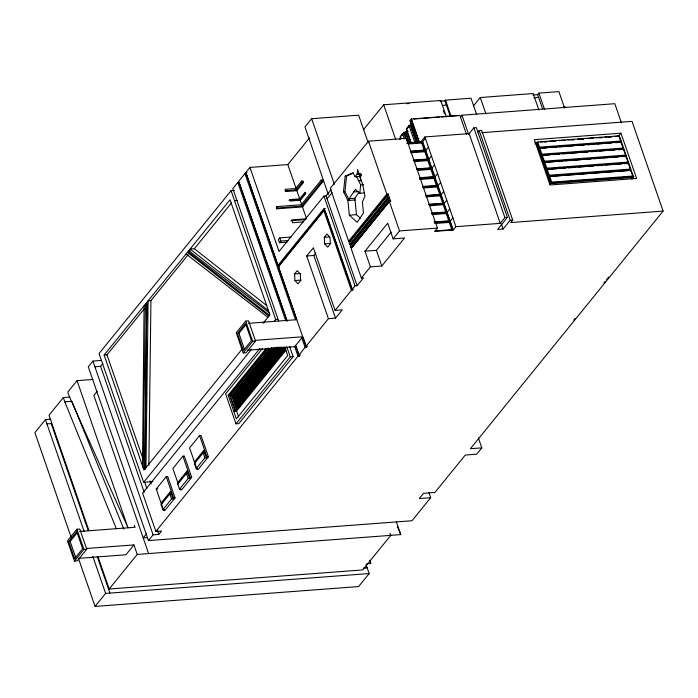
<?xml version="1.0" encoding="UTF-8"?>
<svg xmlns="http://www.w3.org/2000/svg" width="698" height="698" viewBox="0 0 698 698"><rect width="100%" height="100%" fill="white"/><g stroke="black" fill="none" stroke-linecap="round" stroke-linejoin="round"><path stroke-width="1.05" d="M142.488 465.871L144.085 305.768M144.966 468.916L146.763 302.47M145.969 467.677L148.098 300.829L150.942 300.611L188.233 254.622M148.849 465.278L150.942 300.611M144.652 467.904L146.85 304.014L145.42 304.119L143.23 468.009L144.652 467.904L145.149 469.326M359.549 175.268L360.883 173.619L360.438 180.005L362.471 183.373L365.002 196.033L362.41 202.062L363.457 212.986L357.175 222.296L349.332 215.202L347.936 200.527L343.495 191.723L345.196 176.097L353.083 172.746L355.108 176.76L357.106 174.291L357.577 169.57L359.549 175.268L361.686 175.111M364.531 192.927L359.784 193.285L355.465 189.385L349.192 198.686L349.358 200.413L344.917 191.61L346.618 175.983L353.52 173.052M359.784 193.285L360.692 184.909L356.53 176.646M161.151 504.689L161.762 502.246L170.443 491.54L172.982 498.861L171.56 498.974L162.878 509.68L161.151 504.689L169.832 493.983L170.443 491.54M177.798 484.159L178.418 481.716L187.099 471.01L189.629 478.331L188.207 478.444L179.526 489.141L177.798 484.159L186.479 473.453L187.099 471.01M194.489 463.577L195.108 461.134L203.79 450.428L206.32 457.748L204.898 457.853L196.217 468.559L194.489 463.577L203.17 452.871L203.79 450.428M360.377 218.212L356.451 214.661L354.889 198.258L358.877 192.351M50.858 419.219L45.44 419.629L34.9 432.62L71.222 537.512M69.774 397.092L63.317 397.581L49.008 415.231L88.908 530.454M77.05 380.646L67.776 392.084L69.259 396.351L128.004 527.81L77.05 380.646L92.956 379.45M101.603 360.421L92.921 361.075L88.28 366.808L148.456 540.584L411.995 520.743L430.692 497.683L428.921 492.561M234.319 190.458L231.082 190.702L99.046 353.528L143.64 482.327L152.967 481.62M296.432 318.777L246.141 173.523L244.937 173.619L238.716 181.288L287.175 321.237L239.021 182.3L237.817 182.396L232.809 188.573L278.633 320.914M325.251 208.44L279.183 265.257L277.979 265.345L245.836 172.511L249.954 167.433L287.82 164.58L309.537 137.803M242.546 348.581L143.971 470.147L104.115 355.055L230.043 199.768L269.899 314.859L263.102 323.244M268.896 316.098L187.396 252.353L188.826 252.248L190.161 250.599M104.115 355.055L106.969 354.846L144.224 308.891M268.416 310.584L190.074 249.064L194.341 248.741L231.605 202.786M94.893 366.773L100.591 366.345L102.815 363.606M368.23 142.846L358.641 115.179L311.631 118.721L304.956 126.949L328.383 194.594M97.17 391.386L93.872 395.461L148.622 553.566M285.639 189.289L284.967 190.109L285.465 191.531L296.859 190.676L303.534 182.44L303.037 181.018L301.615 181.122L295.603 188.539L285.639 189.289L286.128 190.711L285.465 191.531M276.975 206.582L276.312 207.402L276.836 208.824L302.47 206.896L323.139 181.41L322.651 179.988L321.228 180.093L301.222 204.758L276.975 206.582L277.499 208.004L276.836 208.824M303.534 182.44L302.112 182.553L296.1 189.961L295.603 188.539M301.108 198.738L289.714 199.593L289.042 200.413L300.445 199.558L305.785 192.971M289.714 199.593L290.202 201.015L300.175 200.265L305.523 193.678L305.026 192.255L299.686 198.843L296.859 190.676M363.353 129.863L383.682 104.787L440.717 100.495L446.397 116.906M323.139 181.41L321.717 181.515L301.719 206.18L301.222 204.758M291.336 237.032L279.741 237.905L278.397 239.554L279.497 242.712L287.035 242.145M279.497 242.712L280.832 241.072L288.213 240.513M331.122 189.699L326.062 195.946L323.959 196.103L279.06 251.472L249.954 167.433M421.051 141.659L424.873 136.948L469.169 133.615L473.846 127.847L476.359 127.655L507.429 217.392L504.916 217.584L500.239 223.351L455.942 226.684L453.272 229.982L434.758 231.37L437.428 228.08L406.349 138.344L368.483 141.188L330.285 188.303L348.607 241.229L350.038 241.124L388.236 194.009L388.725 195.431L387.303 195.536L349.105 242.642L349.681 244.309L351.103 244.204L389.301 197.098L389.868 198.721L388.446 198.825L350.239 245.932L350.728 247.345L352.15 247.232L390.356 200.125L390.801 201.425L389.379 201.53L351.173 248.636L361.355 278.04L363.457 277.883L357.132 285.683L355.029 285.84L352.08 289.478L324.055 208.536L277.979 265.345M327.048 198.79L332.108 192.552M278.476 266.776L323.881 210.779L325.076 210.691L352.612 290.211L351.417 290.298L335.084 310.436L313.385 247.764L306.701 255.992L328.409 318.672L306.012 346.295L278.476 266.776L279.671 266.68M355.108 176.76L359.383 176.437L360.718 174.788M76.911 529.232L67.453 540.898L74.442 561.079L77.295 560.86L86.753 549.204L79.764 529.023L76.911 529.232L83.9 549.413L74.442 561.079M245.696 321.097L236.238 332.763L243.227 352.944L246.071 352.726L255.538 341.06L248.549 320.888L245.696 321.097L252.685 341.278L243.227 352.944M76.056 558.54L74.634 558.644L68.709 541.552L77.452 530.777M237.495 333.417L245.504 323.532L251.428 340.624L243.419 350.509L237.495 333.417L238.917 333.304L246.263 324.247M466.534 134.531L459.895 115.362L411.392 119.009L409.944 120.798L417.631 142.994M410.415 120.588L411.558 119.166M417.692 142.174L410.363 121.016L411.331 119.829L419.123 142.069M68.709 541.552L70.14 541.447L77.478 532.382M416.296 142.418L410.407 125.422L408.984 125.527L406.349 128.772L411.201 142.776M405.765 138.736L403.985 133.588L402.554 133.693L400.085 136.747L400.8 138.806M402.161 134.731L404.081 132.358L405.503 132.254L407.423 129.88M407.283 128.415L410.485 124.462L416.767 142.628M408.295 127.498L410.642 124.61M401.394 136.075L404.264 132.541L405.337 132.454L405.835 133.885M399.736 139.364L401.018 137.785M407.135 130.613L405.974 132.044L406.472 133.466L408.208 131.32M407.274 130.77L405.904 132.463L409.403 142.558M294.565 273.974L297.235 270.676L300.28 273.965L300.646 280.544L297.976 283.842L294.931 280.552L294.565 273.974L300.664 273.511M324.291 237.32L326.961 234.022L330.006 237.311L330.372 243.89L327.702 247.188L324.657 243.899L324.291 237.32L329.377 236.936M306.701 255.992L313.83 255.459L315.828 252.99M440.159 101.184L440.717 100.495M441.11 101.114L444.931 100.826L445.499 100.137L471.002 98.217L476.673 114.612M74.634 558.644L82.643 548.759L76.728 531.667M143.64 482.327L251.734 349.026M274.314 321.185L275.684 319.501L277.752 319.344M421.705 143.011L422.369 142.191L425.091 150.044L424.428 150.864L421.705 143.011L408.286 144.024M407.257 142.828L422.691 141.668L425.361 138.37M259.822 348.52L142.593 493.085L155.872 531.431L161.57 531.004L158.795 534.424L153.098 534.851L148.456 540.584M348.607 241.229L386.814 194.123L388.236 194.009M262.256 348.703L225.62 393.881L235.985 423.817L238.829 423.599L293.116 356.661L289.661 346.688M349.681 244.309L387.879 197.202L389.301 197.098M428.424 147.199L425.754 150.498L410.319 151.658M424.829 151.736L425.501 150.908L428.293 158.97L427.621 159.798L424.829 151.736L411.262 152.757M285.081 347.979L287.707 355.552L236.369 418.861L228.176 395.208L265.825 348.791M228.176 395.208L229.607 395.103L267.247 348.677M285.971 347.595L235.252 410.145L230.139 395.382L268.521 348.049M350.728 247.345L388.926 200.23L390.356 200.125M269.969 348.162L231.701 395.347L232.094 396.473L233.516 396.368M156.239 489.028L166.246 476.673L167.677 476.568L175.076 497.936L165.06 510.282L163.637 510.395L156.239 489.028L157.661 488.914M179.526 489.141L180.948 489.036L180.285 489.865L181.707 489.752L191.723 477.406L184.324 456.038L182.902 456.143L172.886 468.498L178.165 483.758M199.593 435.561L189.577 447.907L196.976 469.274L198.398 469.169L208.414 456.815L201.015 435.447L199.593 435.561L206.992 456.928L206.32 457.748M232.094 396.473L271.723 347.604M272.901 348.232L232.609 397.921L232.233 396.83L271.845 347.979M252.65 372.776L254.7 370.245M256.061 368.561L257.431 366.878M460.601 116.871L461.954 115.205L614.807 103.697L621.447 122.865M273.721 347.744L232.722 398.296L233.115 399.431L274.794 348.032M243.593 386.02L245.644 383.499M247.013 381.806L248.375 380.122M275.597 347.552L233.245 399.78L233.629 400.888L235.052 400.783M414.342 161.613L427.865 160.601L428.537 159.772L431.303 167.773L416.741 168.872M431.477 156.029L428.808 159.327L413.373 160.488M235.226 398.479L236.587 396.796M237.957 395.112L239.327 393.428M241.377 390.897L242.738 389.214M268.023 358.039L269.384 356.355M271.435 353.825L272.805 352.141M274.174 350.457L275.536 348.764M233.629 400.888L277.35 346.976M277.472 347.334L233.751 401.254L234.135 402.38L235.566 402.275M473.419 105.974L480.276 97.519L533.167 93.532L538.847 109.935M258.967 371.301L260.328 369.617M262.378 367.087L263.748 365.403M265.109 363.719L266.479 362.035M234.135 402.38L278.546 347.613M279.357 347.098L234.249 402.72L234.65 403.88L280.439 347.412M253.33 380.366L254.691 378.682M281.233 346.897L234.764 404.203L235.156 405.346L236.587 405.241M244.274 393.663L245.644 391.979M277.08 353.205L278.45 351.522M235.156 405.346L282.315 347.203M282.428 347.499L235.261 405.669L235.671 406.855L284.208 347.002M268.023 366.476L269.384 364.792M271.435 362.262L272.805 360.578M284.304 347.264L235.758 407.135L236.177 408.356L285.412 347.639M262.387 375.559L263.757 373.866M236.264 408.609L284.819 348.738M434.54 164.868L431.87 168.157L417.465 169.239M417.378 170.425L430.945 169.405L431.608 168.576L434.4 176.629L419.795 177.728M285.822 348.712L235.174 411.174L229.607 395.103M253.33 388.856L254.7 387.163M370.42 266.863L364.993 251.193L387.695 223.194L393.122 238.864L404.517 238.009L381.815 265.999L370.42 266.863L361.355 278.04M238.742 407.309L240.112 405.617M265.415 374.416L266.776 372.732M268.826 370.202L270.196 368.518M271.566 366.825L273.616 364.304M233.743 411.279L236.596 411.07L285.875 350.291M98.156 557.161L109.185 589.007L137.227 554.43L133.929 544.902L125.91 554.779L78.56 558.348M163.637 510.395L164.3 509.566L162.878 509.68M172.982 498.861L173.645 498.04L175.076 497.936M189.629 478.331L190.301 477.511L191.723 477.406M196.976 469.274L197.639 468.454L196.217 468.559M437.594 173.697L434.924 176.987L419.489 178.147M433.912 178.383L434.584 177.554L437.271 185.336L436.608 186.157L433.912 178.383L419.524 179.465M146.501 533.83L143.195 537.905L147.54 537.573M364.993 251.193L376.397 250.338L391.081 232.216M235.985 423.817L290.263 356.879L293.116 356.661M477.842 132.131L479.133 130.543L481.646 130.352L512.725 220.088L510.718 222.557L663.1 211.084L632.022 121.347L481.803 132.664M78.7 559.107L95.076 606.405L105.616 593.413L369.155 573.564L366.11 564.778M155.872 531.431L297.994 356.172L299.425 356.067L300.315 354.959L298.892 355.073L295.594 345.545M298.892 355.073L305.113 347.395L306.535 347.29L307.434 346.182L306.012 346.295M393.122 238.864L399.561 230.933L437.428 228.08M352.612 290.211L353.284 289.382L352.08 289.478M437.123 186.968L437.786 186.148L440.639 194.376L439.967 195.196L437.123 186.968L423.416 187.998M440.656 182.527L437.986 185.825L422.552 186.985M328.409 318.672L335.529 318.131L342.212 309.903L335.084 310.436M443.71 191.357L441.04 194.655L425.606 195.815M426.487 196.845L440.168 195.815L440.839 194.986L443.675 203.197L428.938 204.305M443.186 204.706L443.858 203.886L446.65 211.974L445.987 212.794L443.186 204.706L429.593 205.736M446.772 200.186L444.103 203.484L428.668 204.645M532.897 94.972L537.652 94.614L538.873 93.104L558.897 91.595L564.577 107.998M449.826 209.025L447.156 212.314L431.722 213.475M432.655 214.565L446.24 213.544L446.912 212.716L449.713 220.795L434.034 221.981M434.697 223.5L449.285 222.4L449.948 221.58L452.732 229.607L435.02 230.942M452.889 217.855L450.219 221.144L434.784 222.304M535.008 143.997L536.343 142.357L550.643 183.644L633.269 177.423L626.315 157.347M537.678 141.991L537.015 142.811L538.804 147.985L620.435 141.842L621.107 141.013L619.309 135.84L537.678 141.991L539.467 147.165L538.804 147.985M539.807 148.142L539.135 148.971L541.229 155.017L622.878 148.866L623.55 148.046L621.456 141.999L539.807 148.142L541.901 154.197L541.229 155.017M542.233 155.165L541.569 155.994L543.663 162.041L625.312 155.898L625.984 155.069L623.881 149.023L542.233 155.165L544.327 161.221L543.663 162.041M544.719 162.224L544.047 163.053L546.124 169.029L627.694 162.887L628.366 162.067L626.289 156.09L544.719 162.224L546.787 168.201L546.124 169.029M507.429 217.392L497.665 229.441L503.11 229.031L510.203 220.28L512.725 220.088M547.153 169.256L546.49 170.076L548.558 176.044L630.12 169.911L630.791 169.082L628.724 163.114L547.153 169.256L549.221 175.224L548.558 176.044M549.745 176.385L549.073 177.213L551.062 182.946L632.397 176.83L633.069 176.001L631.079 170.26L549.745 176.385L551.734 182.126L551.062 182.946M549.98 184.49L551.307 182.815L633.941 176.62L631.934 179.089M618.271 136.459L620.941 133.17L636.62 178.461L550.015 184.979L534.336 139.687L620.941 133.17M618.646 136.668L619.309 135.84M620.784 142.82L621.456 141.999M623.218 149.843L623.881 149.023M625.626 156.91L626.289 156.09M628.052 163.943L628.724 163.114M630.416 171.089L631.079 170.26M573.791 320.12L575.161 318.436M603.901 282.987L605.271 281.303M606.641 279.61L608.691 277.08M369.155 573.564L358.615 586.564L95.076 606.405M663.1 211.084L470.417 448.701L481.812 447.846L478.366 437.882M481.812 447.846L476.647 454.206L465.252 455.061L434.924 492.465L423.529 493.32L419.297 498.538L430.692 497.683M406.873 103.697L409.019 103.531M533.883 97.816L538.638 97.458M442.593 105.389L446.415 105.101M563.286 106.951L565.354 106.794M413.687 119.009L421.138 118.451M423.258 118.285L439.216 117.09M441.345 116.924L448.788 116.365M450.917 116.208L458.359 115.65M410.363 121.016L411.794 120.911M406.89 143.352L422.369 142.191M410.642 151.134L425.091 150.044M540.697 142.026L547.215 141.537M549.387 141.371L555.913 140.883M559.177 140.638L564.612 140.228M567.875 139.984L574.393 139.487M577.656 139.242L584.182 138.754M586.355 138.588L592.881 138.099M596.136 137.855L601.571 137.445M604.834 137.201L611.361 136.703M614.624 136.459L618.969 136.136M410.878 152.007L425.501 150.908M534.912 142.741L538.158 142.497M544.649 142.008L546.822 141.842M553.313 141.354L555.477 141.188M563.059 140.621L565.223 140.455M571.714 139.966L573.878 139.801M581.46 139.234L583.624 139.068M590.124 138.579L593.37 138.335M599.861 137.846L602.025 137.689M608.525 137.201L611.771 136.956M539.467 147.165L621.107 141.013M538.481 148.517L547.18 147.863M550.434 147.618L556.96 147.13M559.133 146.964L565.659 146.475M568.922 146.222L574.358 145.812M577.621 145.568L584.139 145.079M587.402 144.835L593.928 144.346M597.183 144.093L602.618 143.692M605.881 143.439L611.317 143.038M615.671 142.706L621.107 142.296L619.327 137.157M245.836 172.511L247.031 172.423M413.67 160.069L428.293 158.97M413.966 160.872L428.537 159.772M245.6 175.521L246.795 175.434M541.901 154.197L623.55 148.046M540.915 155.541L550.696 154.808M552.868 154.642L559.395 154.153M562.658 153.909L568.093 153.499M571.357 153.255L577.874 152.757M581.137 152.513L587.664 152.024M590.918 151.78L596.354 151.37M599.617 151.126L605.053 150.716M609.406 150.384L614.842 149.974M618.096 149.73L623.532 149.32M357.106 174.291L360.316 174.046M417.003 169.675L431.608 168.576M345.196 176.097L346.618 175.983M544.327 161.221L625.984 155.069M546.604 162.32L554.212 161.744M556.393 161.587L562.911 161.09M565.083 160.933L571.61 160.435M574.873 160.191L581.399 159.702M584.654 159.458L591.18 158.97M593.352 158.804L599.879 158.306M603.142 158.062L608.577 157.652M611.832 157.408L618.358 156.919M621.621 156.675L625.966 156.343L621.447 143.299M358.554 180.669L361.407 180.45L359.383 176.437M546.787 168.201L628.366 162.067M420.196 178.636L434.584 177.554M545.775 169.588L547.947 169.431M550.129 169.265L556.646 168.776M559.909 168.523L565.345 168.122M568.608 167.869L575.135 167.38M578.389 167.136L584.915 166.648M587.088 166.482L593.614 165.993M596.877 165.749L602.313 165.339M605.567 165.086L612.094 164.597M615.357 164.353L621.874 163.864M624.056 163.698L628.401 163.367M360.692 184.909L363.684 184.682M286.128 190.711L297.523 189.856M549.221 175.224L630.791 169.082M343.495 191.723L344.917 191.61M548.209 176.62L551.472 176.367M553.645 176.21L588.431 173.584M590.613 173.427L630.835 170.399M422.892 186.418L437.271 185.336M234.537 200.675L237.643 200.439M353.746 191.941L358.493 191.584M423.032 187.256L437.786 186.148M551.734 182.126L633.069 176.001M349.192 198.686L354.889 198.258M347.936 200.527L355.055 199.986M425.876 195.484L440.639 194.376M426.103 196.094L440.839 194.986M277.499 208.004L303.141 206.076M323.383 209.356L324.587 209.269M429.218 204.985L443.858 203.886M349.332 215.202L356.451 214.661M290.961 220.716L305.296 219.634M303.298 221.929L292.619 222.741L291.633 219.887L306.579 218.762L302.47 206.896M432.018 213.073L446.65 211.974M431.233 213.902L446.912 212.716M435.36 222.679L449.948 221.58M324.657 243.899L330.765 243.436M294.931 280.552L301.039 280.09M248.357 323.322L296.79 319.675M255.355 340.327L302.714 336.768L294.696 346.644L297.994 356.172M252.685 341.278L255.538 341.06M247.336 350.213L296.127 346.54L299.425 356.067M63.317 397.581L64.801 401.847L71.92 401.315L123.851 529.101M230.139 395.382L233.132 395.243M232.233 396.83L233.656 396.726M46.914 423.904L51.19 423.581L88.297 530.724M204.601 452.766L203.17 452.871L204.898 457.853M206.992 456.928L208.414 456.815M187.902 473.349L186.479 473.453L188.207 478.444M171.254 493.879L169.832 493.983L171.56 498.974M79.572 531.457L135.133 527.269L134.252 525.297M86.569 548.471L133.929 544.902M83.9 549.413L86.753 549.204M137.227 554.43L400.765 534.589L396.359 521.86M366.677 563.775L370.751 563.469L370.001 560.285M363.108 568.181L367.183 567.867M109.185 589.007L362.751 569.917L390.793 535.34L389.938 533.333M188.739 250.713L269.158 312.721M186.061 254.002L267.892 317.328M188.826 252.248L269.463 315.313M194.341 248.741L266.732 305.584M397.328 526.58L400.765 534.589M64.801 401.847L116.313 528.63M538.873 93.104L544.553 109.499M537.652 94.614L542.555 108.766M480.276 97.519L485.948 113.914M479.133 130.543L510.203 220.28M473.846 127.847L504.916 217.584M501.347 223.927L503.11 229.031M469.169 133.615L500.239 223.351M461.954 115.205L468.594 134.374M445.499 100.137L451.117 116.357M444.931 100.826L450.332 116.418M443.405 110.572L444.469 113.643M424.873 136.948L455.942 226.684M422.691 141.668L453.272 229.982M440.168 195.815L442.654 202.996M446.24 213.544L448.692 220.612M427.865 160.601L430.291 167.599M430.945 169.405L433.379 176.446M449.285 222.4L452.068 230.427M411.392 119.009L419.428 142.218M411.907 124.357L414.35 131.416M408.984 125.527L414.874 142.532M407.676 133.362L410.825 142.453M405.503 132.254L408.993 142.34M404.081 132.358L407.92 143.456M402.554 133.693L404.343 138.85M383.682 104.787L395.749 139.635M368.483 141.188L386.814 194.123M387.303 195.536L387.879 197.202M388.446 198.825L388.926 200.23M389.379 201.53L399.561 230.933M376.397 250.338L381.815 265.999M311.631 118.721L334.351 184.307M321.228 180.093L321.717 181.515M326.062 195.946L357.132 285.683M323.959 196.103L355.029 285.84M323.881 210.779L351.417 290.298M301.615 181.122L302.112 182.553M287.82 164.58L296.362 189.254M300.175 200.265L301.684 204.601M313.83 255.459L335.529 318.131M279.741 237.905L280.832 241.072M306.535 347.29L303.237 337.762L301.815 337.867L305.113 347.395M244.937 173.619L295.542 319.745M369.678 560.381L370.751 563.469M237.817 182.396L285.569 320.295M286.808 346.906L290.263 356.879M231.082 190.702L275.684 319.501M238.917 333.304L244.492 349.393M236.596 411.07L238.559 416.75M182.902 456.143L190.301 477.511M166.246 476.673L173.645 498.04M161.762 502.246L162.302 503.808M106.969 354.846L142.854 458.481M150.07 480.913L151.134 483.993M144.73 482.37L146.868 488.539M100.591 366.345L144.25 492.404M157.382 530.323L158.795 534.424M92.921 361.075L153.098 534.851M97.214 556.481L109.891 593.091M45.44 419.629L84.266 531.771M92.808 556.428L105.616 593.413M70.14 541.447L75.707 557.528"/></g></svg>
